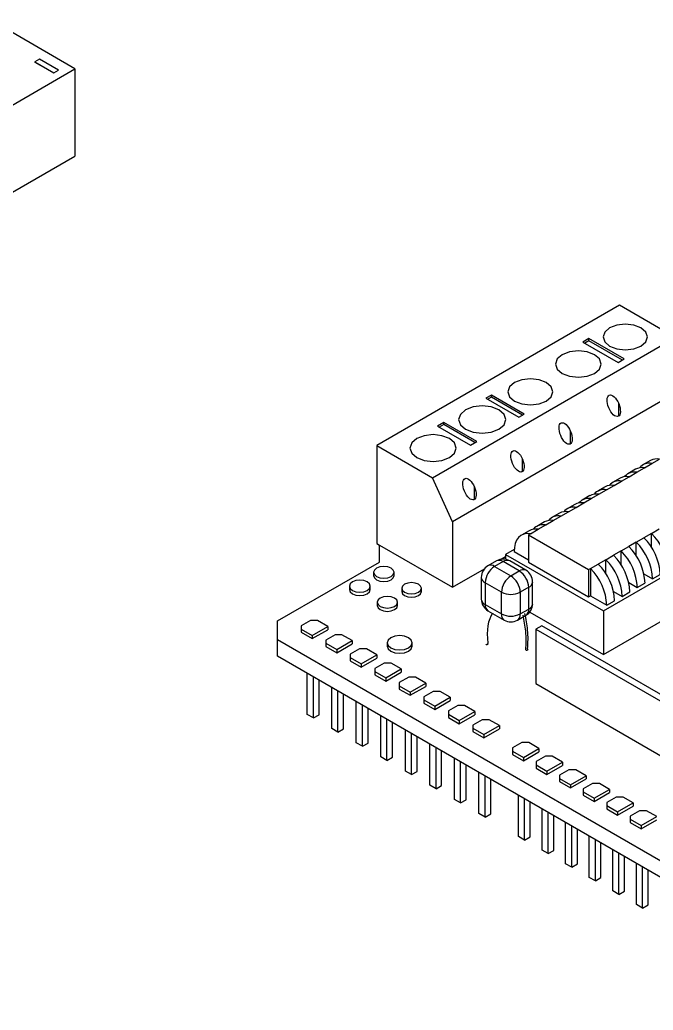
# Model space of a CAD drawing. Header units: millimetres. Extents: x 36 to 151, y 48 to 186.
# Drawn here: x 87.94 to 97.44, y 145.43 to 160.27 of the extents above; entities that cross this region are included whole.
import ezdxf

# ---------------------------------------------------------------- set-up
doc = ezdxf.new("R2010")
doc.units = ezdxf.units.MM

msp = doc.modelspace()

# ---------------------------------------------------------------- linework, layer by layer
at = {"color": 7, "linetype": 'Continuous', "lineweight": 25}
for p, q in [((88.765, 159.536), (87.492, 160.271)), ((88.234, 159.68), (88.164, 159.64)), ((88.517, 159.517), (88.234, 159.68)), ((77.126, 152.817), (88.765, 159.536)), ((88.164, 159.64), (88.446, 159.476)), ((88.164, 159.64), (88.164, 159.638)), ((88.164, 159.638), (88.446, 159.475)), ((88.446, 159.476), (88.517, 159.517)), ((88.446, 159.475), (88.517, 159.516)), ((88.517, 159.517), (88.517, 159.516)), ((88.765, 159.536), (88.765, 158.229)), ((88.446, 159.476), (88.446, 159.475)), ((87.315, 157.393), (88.765, 158.229)), ((96.93, 155.994), (93.291, 153.893)), ((97.766, 155.511), (96.93, 155.994)), ((94.127, 153.41), (97.766, 155.511)), ((96.473, 155.494), (96.382, 155.442)), ((96.382, 155.442), (96.912, 155.136)), ((96.473, 155.462), (96.41, 155.425)), ((97.003, 155.189), (96.473, 155.494)), ((96.473, 155.462), (96.473, 155.494)), ((96.974, 155.172), (96.473, 155.462)), ((96.912, 155.136), (97.003, 155.189)), ((98.063, 154.85), (94.424, 152.749)), ((95.009, 154.649), (94.928, 154.602)), ((95.009, 154.617), (94.956, 154.586)), ((95.503, 154.364), (95.009, 154.649)), ((95.009, 154.617), (95.009, 154.649)), ((95.475, 154.348), (95.009, 154.617)), ((94.928, 154.602), (95.421, 154.317)), ((96.914, 154.53), (96.914, 154.332)), ((95.421, 154.317), (95.503, 154.364)), ((94.297, 154.238), (94.2, 154.182)), ((94.2, 154.182), (94.694, 153.897)), ((94.297, 154.206), (94.228, 154.166)), ((94.791, 153.953), (94.297, 154.238)), ((94.297, 154.206), (94.297, 154.238)), ((94.763, 153.937), (94.297, 154.206)), ((96.193, 154.113), (96.193, 153.916)), ((93.291, 153.893), (93.291, 152.424)), ((93.291, 153.893), (94.127, 153.41)), ((94.694, 153.897), (94.791, 153.953)), ((95.472, 153.697), (95.472, 153.5)), ((97.397, 153.667), (97.283, 153.601)), ((97.305, 153.558), (97.418, 153.623)), ((97.418, 153.623), (97.532, 153.689)), ((96.962, 153.36), (97.077, 153.426)), ((97.17, 153.536), (97.055, 153.47)), ((97.077, 153.426), (97.19, 153.491)), ((97.19, 153.491), (97.305, 153.558)), ((94.424, 152.749), (94.127, 153.41)), ((94.75, 153.281), (94.75, 153.083)), ((96.735, 153.229), (96.849, 153.295)), ((96.942, 153.404), (96.827, 153.338)), ((96.849, 153.295), (96.962, 153.36)), ((96.487, 153.142), (96.372, 153.075)), ((96.507, 153.097), (96.621, 153.163)), ((96.714, 153.273), (96.6, 153.207)), ((96.621, 153.163), (96.735, 153.229)), ((96.259, 153.01), (96.144, 152.944)), ((96.279, 152.966), (96.394, 153.032)), ((96.394, 153.032), (96.507, 153.097)), ((96.689, 151.414), (99.474, 153.022)), ((96.031, 152.879), (95.917, 152.813)), ((95.938, 152.769), (96.052, 152.834)), ((96.052, 152.834), (96.166, 152.9)), ((96.166, 152.9), (96.279, 152.966)), ((94.424, 152.749), (94.424, 151.769)), ((95.804, 152.747), (95.689, 152.681)), ((95.711, 152.637), (95.824, 152.703)), ((95.824, 152.703), (95.938, 152.769)), ((95.576, 152.616), (95.459, 152.548)), ((95.594, 152.57), (95.566, 152.554)), ((95.566, 152.554), (96.468, 152.033)), ((95.566, 152.554), (95.566, 152.145)), ((95.594, 152.57), (95.711, 152.637)), ((97.409, 152.576), (97.296, 152.511)), ((97.409, 152.576), (97.524, 152.642)), ((97.409, 152.369), (97.409, 152.576)), ((93.291, 152.424), (93.33, 152.401)), ((93.33, 152.145), (93.33, 152.401)), ((93.33, 152.401), (94.424, 151.769)), ((97.182, 152.445), (97.069, 152.379)), ((97.182, 152.445), (97.296, 152.511)), ((97.182, 152.238), (97.182, 152.445)), ((95.351, 152.333), (95.223, 152.26)), ((95.223, 152.26), (95.223, 152.187)), ((95.223, 152.26), (96.689, 151.414)), ((95.35, 152.303), (95.566, 152.178)), ((96.689, 150.76), (99.474, 152.368)), ((96.726, 152.182), (96.841, 152.248)), ((96.954, 152.313), (96.841, 152.248)), ((96.954, 152.313), (97.069, 152.379)), ((96.954, 152.106), (96.954, 152.313)), ((91.803, 151.264), (93.33, 152.145)), ((95.085, 152.164), (94.958, 152.091)), ((95.185, 152.154), (95.058, 152.081)), ((95.148, 152.187), (95.223, 152.23)), ((95.428, 152.013), (95.185, 152.154)), ((95.528, 152.023), (95.285, 152.164)), ((95.566, 152.145), (96.468, 151.624)), ((96.496, 152.049), (96.613, 152.116)), ((96.726, 152.182), (96.613, 152.116)), ((96.726, 151.975), (96.726, 152.182)), ((93.244, 151.993), (93.244, 151.944)), ((93.55, 151.944), (93.55, 151.993)), ((94.424, 151.769), (94.906, 152.047)), ((95.058, 152.081), (95.301, 151.94)), ((95.301, 151.94), (95.428, 152.013)), ((96.468, 152.033), (96.496, 152.049)), ((96.468, 152.033), (96.468, 151.624)), ((96.496, 152.049), (96.496, 151.641)), ((97.296, 151.97), (97.426, 151.896)), ((97.426, 151.896), (97.54, 151.962)), ((94.858, 151.917), (94.858, 151.591)), ((95.16, 151.695), (94.917, 151.836)), ((94.917, 151.836), (94.917, 151.509)), ((95.628, 151.523), (95.628, 151.85)), ((97.069, 151.839), (97.198, 151.764)), ((97.198, 151.764), (97.313, 151.83)), ((92.88, 151.784), (92.88, 151.735)), ((93.192, 151.735), (93.192, 151.784)), ((93.664, 151.754), (93.664, 151.705)), ((93.959, 151.705), (93.959, 151.754)), ((95.16, 151.369), (95.16, 151.695)), ((95.569, 151.768), (95.443, 151.695)), ((95.443, 151.695), (95.443, 151.369)), ((95.569, 151.442), (95.569, 151.768)), ((96.841, 151.707), (96.97, 151.633)), ((96.97, 151.633), (97.085, 151.699)), ((93.298, 151.545), (93.298, 151.496)), ((93.603, 151.496), (93.603, 151.545)), ((94.917, 151.509), (95.16, 151.369)), ((96.468, 151.624), (96.496, 151.641)), ((96.496, 151.641), (96.741, 151.5)), ((96.741, 151.5), (96.857, 151.567)), ((94.958, 151.418), (95.201, 151.277)), ((95.401, 151.277), (95.528, 151.35)), ((95.443, 151.369), (95.569, 151.442)), ((95.584, 151.398), (96.689, 150.76)), ((96.689, 151.414), (96.689, 150.76)), ((91.803, 150.983), (91.803, 151.264)), ((92.298, 151.27), (92.158, 151.19)), ((92.402, 151.27), (92.298, 151.27)), ((92.555, 151.182), (92.402, 151.27)), ((92.158, 151.19), (92.158, 151.143)), ((92.158, 151.143), (92.322, 151.048)), ((92.158, 151.143), (92.158, 151.094)), ((92.158, 151.094), (92.322, 150.999)), ((92.322, 151.048), (92.555, 151.182)), ((92.322, 150.999), (92.555, 151.133)), ((92.665, 151.058), (92.525, 150.977)), ((92.555, 151.182), (92.555, 151.133)), ((92.769, 151.058), (92.665, 151.058)), ((92.922, 150.97), (92.769, 151.058)), ((95.767, 151.193), (95.678, 151.141)), ((95.678, 151.141), (99.087, 149.174)), ((95.678, 151.141), (95.678, 150.325)), ((99.176, 149.225), (95.767, 151.193)), ((100.994, 145.678), (91.803, 150.983)), ((91.803, 150.738), (91.803, 150.983)), ((92.322, 151.048), (92.322, 150.999)), ((92.525, 150.977), (92.525, 150.93)), ((92.525, 150.93), (92.525, 150.881)), ((92.525, 150.93), (92.69, 150.835)), ((92.69, 150.835), (92.922, 150.97)), ((92.69, 150.786), (92.922, 150.921)), ((92.922, 150.97), (92.922, 150.921)), ((93.449, 150.937), (93.449, 150.888)), ((93.819, 150.888), (93.819, 150.937)), ((92.525, 150.881), (92.69, 150.786)), ((92.69, 150.835), (92.69, 150.786)), ((93.033, 150.846), (92.893, 150.765)), ((92.893, 150.765), (92.893, 150.718)), ((93.137, 150.846), (93.033, 150.846)), ((93.057, 150.623), (93.29, 150.758)), ((93.29, 150.758), (93.137, 150.846)), ((93.29, 150.758), (93.29, 150.709)), ((100.994, 145.433), (91.803, 150.738)), ((92.893, 150.718), (93.057, 150.623)), ((92.893, 150.718), (92.893, 150.669)), ((92.893, 150.669), (93.057, 150.574)), ((93.057, 150.574), (93.29, 150.709)), ((93.057, 150.623), (93.057, 150.574)), ((93.401, 150.634), (93.261, 150.553)), ((93.505, 150.634), (93.401, 150.634)), ((93.658, 150.545), (93.505, 150.634)), ((92.248, 149.864), (92.248, 150.482)), ((93.261, 150.553), (93.261, 150.506)), ((93.261, 150.506), (93.425, 150.411)), ((93.261, 150.506), (93.261, 150.457)), ((93.425, 150.411), (93.658, 150.545)), ((93.425, 150.362), (93.658, 150.496)), ((93.658, 150.545), (93.658, 150.496)), ((92.34, 149.811), (92.34, 150.429)), ((92.425, 149.86), (92.425, 150.38)), ((93.261, 150.457), (93.425, 150.362)), ((93.425, 150.411), (93.425, 150.362)), ((93.769, 150.421), (93.628, 150.34)), ((93.628, 150.34), (93.628, 150.293)), ((93.873, 150.421), (93.769, 150.421)), ((93.793, 150.199), (94.025, 150.333)), ((94.025, 150.333), (93.873, 150.421)), ((94.025, 150.333), (94.025, 150.284)), ((95.678, 150.325), (99.087, 148.357)), ((92.616, 149.652), (92.616, 150.269)), ((92.708, 149.599), (92.708, 150.216)), ((92.793, 149.648), (92.793, 150.167)), ((93.628, 150.293), (93.628, 150.244)), ((93.628, 150.293), (93.793, 150.199)), ((93.628, 150.244), (93.793, 150.15)), ((93.793, 150.15), (94.025, 150.284)), ((93.793, 150.199), (93.793, 150.15)), ((94.136, 150.209), (93.996, 150.128)), ((94.24, 150.209), (94.136, 150.209)), ((94.393, 150.121), (94.24, 150.209)), ((92.984, 149.439), (92.984, 150.057)), ((93.996, 150.128), (93.996, 150.081)), ((93.996, 150.081), (94.16, 149.986)), ((93.996, 150.081), (93.996, 150.032)), ((93.996, 150.032), (94.16, 149.937)), ((94.16, 149.986), (94.393, 150.121)), ((94.16, 149.937), (94.393, 150.072)), ((94.393, 150.121), (94.393, 150.072)), ((93.075, 149.386), (93.075, 150.004)), ((93.16, 149.435), (93.16, 149.955)), ((94.16, 149.986), (94.16, 149.937)), ((94.504, 149.997), (94.364, 149.916)), ((94.364, 149.916), (94.364, 149.869)), ((94.364, 149.869), (94.528, 149.774)), ((94.364, 149.869), (94.364, 149.82)), ((94.608, 149.997), (94.504, 149.997)), ((94.528, 149.774), (94.761, 149.908)), ((94.761, 149.908), (94.608, 149.997)), ((94.761, 149.908), (94.761, 149.859)), ((92.34, 149.811), (92.248, 149.864)), ((92.34, 149.811), (92.425, 149.86)), ((93.351, 149.227), (93.351, 149.845)), ((93.443, 149.174), (93.443, 149.792)), ((93.528, 149.223), (93.528, 149.743)), ((94.364, 149.82), (94.528, 149.725)), ((94.528, 149.725), (94.761, 149.859)), ((94.528, 149.774), (94.528, 149.725)), ((94.872, 149.784), (94.732, 149.704)), ((94.976, 149.784), (94.872, 149.784)), ((95.129, 149.696), (94.976, 149.784)), ((92.708, 149.599), (92.616, 149.652)), ((92.708, 149.599), (92.793, 149.648)), ((93.719, 149.015), (93.719, 149.633)), ((93.811, 148.962), (93.811, 149.58)), ((94.732, 149.704), (94.732, 149.657)), ((94.732, 149.657), (94.732, 149.608)), ((94.732, 149.657), (94.896, 149.562)), ((94.732, 149.608), (94.896, 149.513)), ((94.896, 149.562), (95.129, 149.696)), ((94.896, 149.513), (95.129, 149.647)), ((95.129, 149.696), (95.129, 149.647)), ((93.075, 149.386), (92.984, 149.439)), ((93.075, 149.386), (93.16, 149.435)), ((93.896, 149.011), (93.896, 149.531)), ((94.087, 148.803), (94.087, 149.42)), ((94.896, 149.562), (94.896, 149.513)), ((95.465, 149.442), (95.325, 149.361)), ((95.569, 149.442), (95.465, 149.442)), ((95.722, 149.354), (95.569, 149.442)), ((94.179, 148.75), (94.179, 149.367)), ((94.263, 148.799), (94.263, 149.318)), ((95.325, 149.361), (95.325, 149.314)), ((95.325, 149.314), (95.489, 149.219)), ((95.325, 149.314), (95.325, 149.265)), ((95.489, 149.219), (95.722, 149.354)), ((95.489, 149.17), (95.722, 149.305)), ((95.722, 149.354), (95.722, 149.305)), ((93.443, 149.174), (93.351, 149.227)), ((93.443, 149.174), (93.528, 149.223)), ((94.454, 148.59), (94.454, 149.208)), ((94.546, 148.537), (94.546, 149.155)), ((95.325, 149.265), (95.489, 149.17)), ((95.489, 149.219), (95.489, 149.17)), ((95.819, 149.238), (95.679, 149.157)), ((95.679, 149.157), (95.679, 149.11)), ((95.923, 149.238), (95.819, 149.238)), ((95.843, 149.015), (96.075, 149.15)), ((96.075, 149.15), (95.923, 149.238)), ((96.075, 149.15), (96.075, 149.101)), ((93.811, 148.962), (93.719, 149.015)), ((93.811, 148.962), (93.896, 149.011)), ((94.631, 148.586), (94.631, 149.106)), ((94.822, 148.378), (94.822, 148.996)), ((95.679, 149.11), (95.679, 149.061)), ((95.679, 149.11), (95.843, 149.015)), ((95.679, 149.061), (95.843, 148.966)), ((95.843, 148.966), (96.075, 149.101)), ((95.843, 149.015), (95.843, 148.966)), ((96.172, 149.034), (96.032, 148.953)), ((96.277, 149.034), (96.172, 149.034)), ((96.429, 148.946), (96.277, 149.034)), ((94.914, 148.325), (94.914, 148.943)), ((94.999, 148.374), (94.999, 148.894)), ((96.032, 148.953), (96.032, 148.906)), ((96.032, 148.906), (96.032, 148.857)), ((96.032, 148.906), (96.196, 148.811)), ((96.032, 148.857), (96.196, 148.762)), ((96.196, 148.811), (96.429, 148.946)), ((96.196, 148.762), (96.429, 148.897)), ((96.526, 148.829), (96.386, 148.749)), ((96.429, 148.946), (96.429, 148.897)), ((96.63, 148.829), (96.526, 148.829)), ((96.783, 148.741), (96.63, 148.829)), ((94.179, 148.75), (94.087, 148.803)), ((94.179, 148.75), (94.263, 148.799)), ((96.196, 148.811), (96.196, 148.762)), ((96.386, 148.749), (96.386, 148.702)), ((96.386, 148.702), (96.386, 148.653)), ((96.386, 148.702), (96.55, 148.607)), ((96.55, 148.607), (96.783, 148.741)), ((96.55, 148.558), (96.783, 148.692)), ((96.783, 148.741), (96.783, 148.692)), ((94.546, 148.537), (94.454, 148.59)), ((94.546, 148.537), (94.631, 148.586)), ((95.416, 148.035), (95.416, 148.653)), ((95.508, 147.982), (95.508, 148.6)), ((95.593, 148.031), (95.593, 148.551)), ((96.386, 148.653), (96.55, 148.558)), ((96.55, 148.607), (96.55, 148.558)), ((96.88, 148.625), (96.74, 148.544)), ((96.74, 148.544), (96.74, 148.498)), ((96.984, 148.625), (96.88, 148.625)), ((96.903, 148.403), (97.136, 148.537)), ((97.136, 148.537), (96.984, 148.625)), ((97.136, 148.537), (97.136, 148.488)), ((95.77, 147.831), (95.77, 148.449)), ((95.861, 147.778), (95.861, 148.396)), ((96.74, 148.498), (96.903, 148.403)), ((96.74, 148.498), (96.74, 148.449)), ((96.74, 148.449), (96.903, 148.354)), ((96.903, 148.354), (97.136, 148.488)), ((96.903, 148.403), (96.903, 148.354)), ((97.233, 148.421), (97.093, 148.34)), ((97.337, 148.421), (97.233, 148.421)), ((97.49, 148.333), (97.337, 148.421)), ((94.914, 148.325), (94.822, 148.378)), ((94.914, 148.325), (94.999, 148.374)), ((95.946, 147.827), (95.946, 148.347)), ((96.123, 147.627), (96.123, 148.245)), ((97.093, 148.34), (97.093, 148.293)), ((97.093, 148.293), (97.257, 148.199)), ((97.093, 148.293), (97.093, 148.244)), ((97.093, 148.244), (97.257, 148.15)), ((97.257, 148.199), (97.49, 148.333)), ((97.257, 148.15), (97.49, 148.284)), ((96.215, 147.574), (96.215, 148.192)), ((96.3, 147.623), (96.3, 148.143)), ((97.257, 148.199), (97.257, 148.15)), ((95.508, 147.982), (95.416, 148.035)), ((95.508, 147.982), (95.593, 148.031)), ((96.477, 147.423), (96.477, 148.041)), ((96.569, 147.37), (96.569, 147.988)), ((96.653, 147.419), (96.653, 147.939)), ((95.861, 147.778), (95.77, 147.831)), ((95.861, 147.778), (95.946, 147.827)), ((96.83, 147.219), (96.83, 147.836)), ((96.922, 147.166), (96.922, 147.783)), ((97.007, 147.215), (97.007, 147.734)), ((96.215, 147.574), (96.123, 147.627)), ((96.215, 147.574), (96.3, 147.623)), ((97.184, 147.015), (97.184, 147.632)), ((97.276, 146.962), (97.276, 147.579)), ((97.361, 147.011), (97.361, 147.53)), ((96.569, 147.37), (96.477, 147.423)), ((96.569, 147.37), (96.653, 147.419)), ((96.922, 147.166), (96.83, 147.219)), ((96.922, 147.166), (97.007, 147.215)), ((97.276, 146.962), (97.184, 147.015)), ((97.276, 146.962), (97.361, 147.011))]:
    msp.add_line(p, q, dxfattribs=at)
at = {"color": 7, "linetype": 'Continuous', "lineweight": 25, "flags": 128}
for points in [[(96.783, 155.383), (96.89, 155.342), (97.017, 155.327), (97.144, 155.342), (97.252, 155.383), (97.324, 155.445), (97.349, 155.519), (97.324, 155.592), (97.252, 155.654), (97.144, 155.696), (97.017, 155.71), (96.89, 155.696), (96.783, 155.654), (96.711, 155.592), (96.685, 155.519), (96.711, 155.445), (96.783, 155.383)], [(96.072, 154.973), (96.183, 154.93), (96.315, 154.915), (96.446, 154.93), (96.558, 154.973), (96.632, 155.037), (96.658, 155.113), (96.632, 155.189), (96.558, 155.253), (96.446, 155.296), (96.315, 155.311), (96.183, 155.296), (96.072, 155.253), (95.997, 155.189), (95.971, 155.113), (95.997, 155.037), (96.072, 154.973)], [(95.356, 154.559), (95.465, 154.517), (95.594, 154.502), (95.724, 154.517), (95.833, 154.559), (95.906, 154.623), (95.932, 154.697), (95.906, 154.772), (95.833, 154.835), (95.724, 154.877), (95.594, 154.892), (95.465, 154.877), (95.356, 154.835), (95.282, 154.772), (95.257, 154.697), (95.282, 154.623), (95.356, 154.559)], [(94.622, 154.136), (94.737, 154.092), (94.873, 154.076), (95.008, 154.092), (95.123, 154.136), (95.2, 154.202), (95.227, 154.281), (95.2, 154.359), (95.123, 154.425), (95.008, 154.47), (94.873, 154.485), (94.737, 154.47), (94.622, 154.425), (94.545, 154.359), (94.518, 154.281), (94.545, 154.202), (94.622, 154.136)], [(93.89, 153.713), (94.003, 153.67), (94.135, 153.655), (94.268, 153.67), (94.381, 153.713), (94.456, 153.778), (94.483, 153.855), (94.456, 153.932), (94.381, 153.997), (94.268, 154.04), (94.135, 154.056), (94.003, 154.04), (93.89, 153.997), (93.815, 153.932), (93.788, 153.855), (93.815, 153.778), (93.89, 153.713)], [(95.594, 152.57), (95.542, 152.573), (95.494, 152.564), (95.452, 152.544), (95.416, 152.513), (95.387, 152.473), (95.366, 152.424), (95.354, 152.366), (95.35, 152.303)], [(93.505, 152.055), (93.456, 152.074), (93.397, 152.081), (93.339, 152.074), (93.289, 152.055), (93.256, 152.027), (93.244, 151.993), (93.256, 151.959), (93.289, 151.93), (93.339, 151.911), (93.397, 151.905), (93.456, 151.911), (93.505, 151.93), (93.538, 151.959), (93.55, 151.993), (93.538, 152.027), (93.505, 152.055)], [(93.244, 151.944), (93.256, 151.91), (93.289, 151.881), (93.339, 151.862), (93.397, 151.856), (93.456, 151.862), (93.505, 151.881), (93.538, 151.91), (93.55, 151.944), (93.55, 151.944)], [(93.146, 151.848), (93.096, 151.868), (93.036, 151.874), (92.976, 151.868), (92.926, 151.848), (92.892, 151.819), (92.88, 151.784), (92.892, 151.75), (92.926, 151.721), (92.976, 151.701), (93.036, 151.694), (93.096, 151.701), (93.146, 151.721), (93.18, 151.75), (93.192, 151.784), (93.18, 151.819), (93.146, 151.848)], [(93.916, 151.814), (93.868, 151.832), (93.811, 151.839), (93.755, 151.832), (93.707, 151.814), (93.675, 151.786), (93.664, 151.754), (93.675, 151.721), (93.707, 151.694), (93.755, 151.675), (93.811, 151.669), (93.868, 151.675), (93.916, 151.694), (93.948, 151.721), (93.959, 151.754), (93.948, 151.786), (93.916, 151.814)], [(92.88, 151.735), (92.892, 151.701), (92.926, 151.672), (92.976, 151.652), (93.036, 151.645), (93.096, 151.652), (93.146, 151.672), (93.18, 151.701), (93.192, 151.735)], [(93.664, 151.705), (93.675, 151.672), (93.707, 151.645), (93.755, 151.626), (93.811, 151.62), (93.868, 151.626), (93.916, 151.645), (93.948, 151.672), (93.959, 151.705), (93.959, 151.705)], [(93.558, 151.607), (93.509, 151.626), (93.45, 151.633), (93.392, 151.626), (93.343, 151.607), (93.31, 151.579), (93.298, 151.545), (93.31, 151.512), (93.343, 151.483), (93.392, 151.464), (93.45, 151.457), (93.509, 151.464), (93.558, 151.483), (93.591, 151.512), (93.603, 151.545), (93.591, 151.579), (93.558, 151.607)], [(93.298, 151.496), (93.31, 151.463), (93.343, 151.434), (93.392, 151.415), (93.45, 151.408), (93.509, 151.415), (93.558, 151.434), (93.591, 151.463), (93.603, 151.496)], [(93.765, 151.012), (93.705, 151.036), (93.634, 151.044), (93.563, 151.036), (93.503, 151.012), (93.463, 150.978), (93.449, 150.937), (93.463, 150.896), (93.503, 150.861), (93.563, 150.838), (93.634, 150.83), (93.705, 150.838), (93.765, 150.861), (93.805, 150.896), (93.819, 150.937), (93.805, 150.978), (93.765, 151.012)], [(94.926, 150.915), (94.932, 150.913), (94.94, 150.912), (94.948, 150.913), (94.954, 150.915), (94.958, 150.919), (94.96, 150.924), (94.958, 150.928), (94.954, 150.932)], [(93.449, 150.888), (93.463, 150.847), (93.503, 150.812), (93.563, 150.789), (93.634, 150.781), (93.705, 150.789), (93.765, 150.812), (93.805, 150.847), (93.819, 150.888), (93.819, 150.888)], [(95.525, 150.831), (95.531, 150.828), (95.539, 150.828), (95.547, 150.828), (95.553, 150.831), (95.558, 150.835), (95.559, 150.839), (95.558, 150.844), (95.553, 150.847)]]:
    msp.add_lwpolyline(points, dxfattribs=at)
at = {"color": 7, "linetype": 'Continuous', "lineweight": 25}
for centre, radius, start, end in [((97.379, 153.436), 0.191, 78.4263, 140.2464), ((97.495, 153.489), 0.203, 79.5234, 118.7849), ((97.04, 153.226), 0.203, 79.5234, 118.7849), ((97.152, 153.304), 0.191, 78.4263, 140.2464), ((97.268, 153.358), 0.203, 79.5234, 118.7849), ((96.812, 153.095), 0.203, 79.5234, 118.7849), ((96.924, 153.173), 0.191, 78.4263, 140.2464), ((96.584, 152.963), 0.203, 79.5234, 118.7849), ((96.696, 153.041), 0.191, 78.4263, 140.2464), ((96.357, 152.832), 0.203, 79.5234, 118.7849), ((96.469, 152.91), 0.191, 78.4263, 140.2464), ((96.013, 152.647), 0.191, 78.4263, 140.2464), ((96.129, 152.7), 0.203, 79.5234, 118.7849), ((96.241, 152.778), 0.191, 78.4263, 140.2464), ((95.785, 152.516), 0.191, 78.4263, 140.2464), ((95.901, 152.569), 0.203, 79.5234, 118.7849), ((95.674, 152.438), 0.203, 79.5234, 118.7849), ((96.832, 151.991), 0.822, 2.5175, 45.4079), ((96.605, 151.859), 0.822, 2.5175, 45.4079), ((96.719, 151.926), 0.822, 2.5175, 45.4079), ((96.264, 151.663), 0.822, 2.5175, 45.4079), ((96.377, 151.728), 0.822, 2.5175, 45.4079), ((96.492, 151.794), 0.822, 2.5175, 45.4079), ((95.058, 151.917), 0.2, 119.9973, 180), ((94.999, 151.999), 0.101, 54.3824, 114.3071), ((95.185, 151.991), 0.2, 60.0027, 119.9973), ((95.126, 152.072), 0.101, 54.3824, 114.3071), ((95.243, 152.072), 0.101, 65.6929, 125.6176), ((96.036, 151.531), 0.822, 2.5175, 45.4079), ((96.149, 151.597), 0.822, 2.5175, 45.4079), ((95.224, 151.822), 0.307, 122.6055, 177.3945), ((95.487, 151.932), 0.101, 65.6929, 125.6176), ((95.262, 151.754), 0.307, 2.6055, 57.3945), ((95.428, 151.85), 0.2, 0, 60.0027), ((95.919, 151.464), 0.822, 2.5175, 45.4079), ((94.958, 151.927), 0.101, 185.6948, 245.6253), ((95.467, 151.681), 0.307, 122.6055, 177.3945), ((95.136, 151.681), 0.307, 2.6055, 57.3945), ((95.528, 151.86), 0.101, 294.3747, 354.3052), ((95.301, 151.968), 0.307, 242.6097, 297.3903), ((95.058, 151.591), 0.2, 180, 240.0027), ((94.958, 151.601), 0.101, 185.6948, 245.6253), ((95.015, 151.498), 0.0986, 173.7012, 234.9867), ((95.428, 151.523), 0.2, 299.9973, 0), ((95.528, 151.533), 0.101, 294.3747, 354.3052), ((95.258, 151.358), 0.0986, 173.7012, 234.9867), ((95.301, 151.642), 0.307, 242.6097, 297.3903), ((95.348, 151.357), 0.0959, 304.0564, 7.2558), ((95.474, 151.43), 0.0959, 304.0564, 7.2558), ((95.301, 151.45), 0.2, 240.0027, 299.9973)]:
    msp.add_arc(centre, radius, start, end, dxfattribs=at)
for centre in [(96.844, 154.489), (96.123, 154.073), (95.401, 153.656), (94.68, 153.24)]:
    msp.add_ellipse(centre, major_axis=(-0.066, 0.159), ratio=0.469273, dxfattribs=at)
msp.add_ellipse((428.041, -195.464), major_axis=(-332.968, 346.897), ratio=0.02637, start_param=0.00557, end_param=0.03407, dxfattribs=at)
for points, knots in [([(95.525, 150.831), (95.53, 150.921), (95.539, 151.081), (95.501, 151.271), (95.485, 151.353)], [0, 0, 0, 0, 0.564603, 1, 1, 1, 1]), ([(95.553, 150.847), (95.558, 150.939), (95.567, 151.101), (95.528, 151.293), (95.511, 151.377)], [0, 0, 0, 0, 0.561607, 1, 1, 1, 1])]:
    msp.add_open_spline(points, degree=3, knots=knots, dxfattribs=at)

doc.saveas('drawing.dxf')
